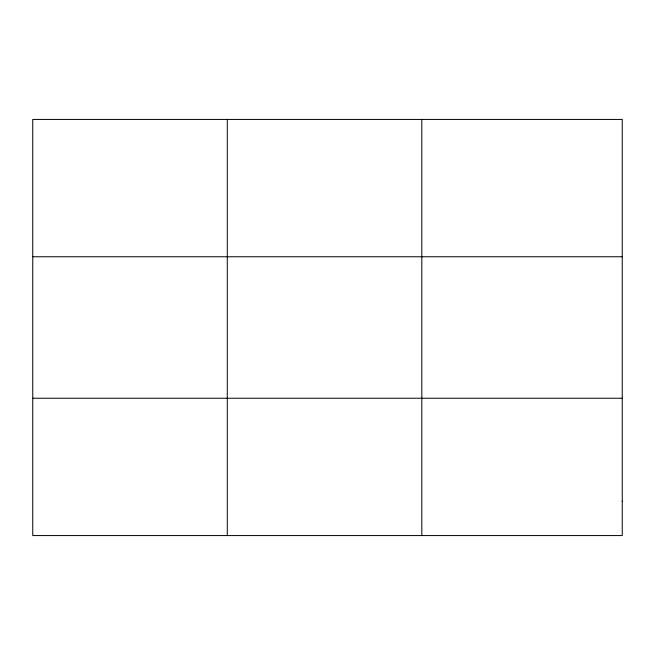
<?xml version="1.0" encoding="UTF-8"?>
<svg xmlns="http://www.w3.org/2000/svg" width="655" height="655" viewBox="0 0 655 655"><rect width="100%" height="100%" fill="white"/><g stroke="black" fill="none" stroke-linecap="round" stroke-linejoin="round"><path stroke-width="0.98" d="M227.285 535.569L227.285 119.431M421.82 535.569L421.82 119.431M32.75 256.76L622.25 256.76M32.75 398.24L622.25 398.24M622.25 501.239L622.25 535.569L32.75 535.569L32.75 119.431L622.25 119.431L622.25 501.239"/></g></svg>
